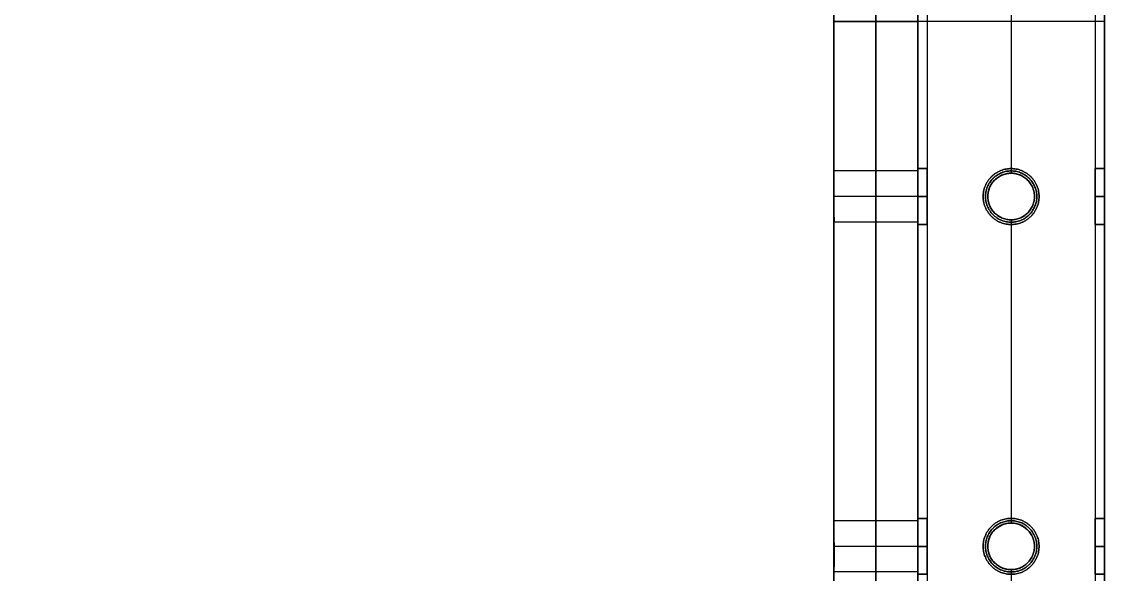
# Model space of a CAD drawing. Header units: millimetres. Extents: x -6529 to 809, y -8611 to 207.
# Drawn here: x 576.8 to 809, y -7771.5 to -7653 of the extents above; entities that cross this region are included whole.
import ezdxf

# ---------------------------------------------------------------- set-up
doc = ezdxf.new("R2010")
doc.units = ezdxf.units.MM
doc.header["$MEASUREMENT"] = 0
doc.layers.add('platen', color=7, linetype='Continuous', true_color=0x007f00)
doc.layers.add('staal', color=5, linetype='Continuous', true_color=0x0000ff)

# ---------------------------------------------------------------- blocks, each defined once
blk = doc.blocks.new('plaat base')
at = {"layer": 'platen'}
for p, q in [((395.5, 43.5), (395.5, 43.5, 18)), ((470.5, 43.5), (470.5, 43.5, 18)), ((390, 38), (390, 38, 18)), ((401, 38), (401, 38, 18)), ((465, 38), (465, 38, 18)), ((476, 38), (476, 38, 18)), ((395.5, 32.5), (395.5, 32.5, 18)), ((470.5, 32.5), (470.5, 32.5, 18)), ((1296, -332), (1296, -332, 18)), ((1290.5, -337.5), (1290.5, -337.5, 18)), ((1301.5, -337.5), (1301.5, -337.5, 18)), ((1296, -343), (1296, -343, 18)), ((1296, -407), (1296, -407, 18)), ((1290.5, -412.5), (1290.5, -412.5, 18)), ((1301.5, -412.5), (1301.5, -412.5, 18)), ((1296, -418), (1296, -418, 18)), ((58, -600), (1258, -600)), ((58, -600, 18), (1258, -600, 18))]:
    blk.add_line(p, q, dxfattribs=at)
for points in [[(658, 58), (508, 58), (358, 58)], [(658, 58, 18), (508, 58, 18), (358, 58, 18)], [(658, 58, 9), (508, 58, 9), (358, 58, 9)], [(1258, -300), (1258, -121), (1258, 58)], [(1258, -300, 18), (1258, -121, 18), (1258, 58, 18)], [(1258, -300, 9), (1258, -121, 9), (1258, 58, 9)], [(1316, -300), (1287, -300), (1258, -300)], [(1258, -300), (1258, -300, 9), (1258, -300, 18)], [(1316, -300, 18), (1287, -300, 18), (1258, -300, 18)], [(1316, -300, 9), (1287, -300, 9), (1258, -300, 9)], [(1287, -300), (1287, -300, 9), (1287, -300, 18)], [(1316, -600), (1316, -450), (1316, -300)], [(1316, -300), (1316, -300, 9), (1316, -300, 18)], [(1316, -600, 18), (1316, -450, 18), (1316, -300, 18)], [(1316, -600, 9), (1316, -450, 9), (1316, -300, 9)], [(358, -1200), (508, -1200), (658, -1200)], [(358, -1200, 18), (508, -1200, 18), (658, -1200, 18)], [(358, -1200, 9), (508, -1200, 9), (658, -1200, 9)]]:
    blk.add_open_spline(points, degree=2, dxfattribs=at)
for points in [[(395.5, 43.5), (401, 43.5), (401, 38), (401, 32.5), (395.5, 32.5), (390, 32.5), (390, 38), (390, 43.5), (395.5, 43.5)], [(395.5, 43.5, 18), (401, 43.5, 18), (401, 38, 18), (401, 32.5, 18), (395.5, 32.5, 18), (390, 32.5, 18), (390, 38, 18), (390, 43.5, 18), (395.5, 43.5, 18)], [(470.5, 43.5), (476, 43.5), (476, 38), (476, 32.5), (470.5, 32.5), (465, 32.5), (465, 38), (465, 43.5), (470.5, 43.5)], [(470.5, 43.5, 18), (476, 43.5, 18), (476, 38, 18), (476, 32.5, 18), (470.5, 32.5, 18), (465, 32.5, 18), (465, 38, 18), (465, 43.5, 18), (470.5, 43.5, 18)], [(1290.5, -337.5), (1290.5, -332), (1296, -332), (1301.5, -332), (1301.5, -337.5), (1301.5, -343), (1296, -343), (1290.5, -343), (1290.5, -337.5)], [(1290.5, -337.5, 18), (1290.5, -332, 18), (1296, -332, 18), (1301.5, -332, 18), (1301.5, -337.5, 18), (1301.5, -343, 18), (1296, -343, 18), (1290.5, -343, 18), (1290.5, -337.5, 18)], [(1290.5, -412.5), (1290.5, -407), (1296, -407), (1301.5, -407), (1301.5, -412.5), (1301.5, -418), (1296, -418), (1290.5, -418), (1290.5, -412.5)], [(1290.5, -412.5, 18), (1290.5, -407, 18), (1296, -407, 18), (1301.5, -407, 18), (1301.5, -412.5, 18), (1301.5, -418, 18), (1296, -418, 18), (1290.5, -418, 18), (1290.5, -412.5, 18)]]:
    blk.add_rational_spline(points, [1, 0.707106781187, 1, 0.707106781187, 1, 0.707106781187, 1, 0.707106781187, 1], degree=2, knots=[-31.415927, -31.415927, -31.415927, -23.561945, -23.561945, -15.707963, -15.707963, -7.853982, -7.853982, 0, 0, 0], dxfattribs=at)
blk = doc.blocks.new('plaat laag')
at = {"layer": 'platen'}
for p, q in [((-2.78, -840, 638), (15.22, -840.05, 638)), ((-2.8, -845.5, 643.5), (15.2, -845.55, 643.5)), ((-2.8, -845.5, 632.5), (15.2, -845.55, 632.5)), ((-2.81, -851, 638), (15.19, -851.05, 638)), ((-3.02, -914.99, 638), (14.97, -915.05, 638)), ((-3.04, -920.49, 643.5), (14.96, -920.55, 643.5)), ((-3.04, -920.49, 632.5), (14.96, -920.55, 632.5)), ((-3.06, -925.99, 638), (14.94, -926.05, 638))]:
    blk.add_line(p, q, dxfattribs=at)
for points in [[(-0.19, -58, 300), (-2.18, -658, 300), (-4.16, -1257.99, 300)], [(17.81, -58.06, 300), (15.82, -658.06, 300), (13.84, -1258.05, 300)], [(-2.18, -658, 658), (-2.67, -808, 658), (-3.17, -957.99, 658)], [(-3.17, -957.99), (-2.67, -808), (-2.18, -658)], [(6.82, -658.03, 658), (6.33, -808.03, 658), (5.83, -958.02, 658)], [(5.83, -958.02), (6.33, -808.03), (6.82, -658.03)], [(15.82, -658.06, 658), (15.33, -808.06, 658), (14.83, -958.05, 658)], [(14.83, -958.05), (15.33, -808.06), (15.82, -658.06)], [(-3.17, -957.99, 600), (-3.76, -1136.99, 600), (-4.35, -1315.99, 600)], [(-4.16, -1257.99, -58), (-3.66, -1107.99, -58), (-3.17, -957.99, -58)], [(-3.17, -957.99, 658), (5.83, -958.02, 658), (14.83, -958.05, 658)], [(-3.17, -957.99, 658), (-3.17, -957.99, 629), (-3.17, -957.99, 600)], [(-3.17, -957.99, 600), (5.83, -958.02, 600), (14.83, -958.05, 600)], [(-3.17, -957.99, -58), (5.83, -958.02, -58), (14.83, -958.05, -58)], [(-3.17, -957.99, -58), (-3.17, -957.99, -29), (-3.17, -957.99)], [(-3.17, -957.99), (5.83, -958.02), (14.83, -958.05)], [(-3.17, -957.99, 629), (5.83, -958.02, 629), (14.83, -958.05, 629)], [(-3.17, -957.99, -29), (5.83, -958.02, -29), (14.83, -958.05, -29)], [(5.83, -958.02, 600), (5.24, -1137.02, 600), (4.65, -1316.02, 600)], [(4.84, -1258.02, -58), (5.34, -1108.02, -58), (5.83, -958.02, -58)], [(5.83, -958.02, 658), (5.83, -958.02, 629), (5.83, -958.02, 600)], [(5.83, -958.02, -58), (5.83, -958.02, -29), (5.83, -958.02)], [(14.83, -958.05, 600), (14.24, -1137.05, 600), (13.65, -1316.05, 600)], [(13.84, -1258.05, -58), (14.34, -1108.05, -58), (14.83, -958.05, -58)], [(14.83, -958.05, 658), (14.83, -958.05, 629), (14.83, -958.05, 600)], [(14.83, -958.05, -58), (14.83, -958.05, -29), (14.83, -958.05)]]:
    blk.add_open_spline(points, degree=2, dxfattribs=at)
for points in [[(-2.8, -845.5, 643.5), (-2.78, -840, 643.5), (-2.78, -840, 638), (-2.78, -840, 632.5), (-2.8, -845.5, 632.5), (-2.81, -851, 632.5), (-2.81, -851, 638), (-2.81, -851, 643.5), (-2.8, -845.5, 643.5)], [(15.2, -845.55, 643.5), (15.22, -840.05, 643.5), (15.22, -840.05, 638), (15.22, -840.05, 632.5), (15.2, -845.55, 632.5), (15.19, -851.05, 632.5), (15.19, -851.05, 638), (15.19, -851.05, 643.5), (15.2, -845.55, 643.5)], [(-3.04, -920.49, 643.5), (-3.02, -914.99, 643.5), (-3.02, -914.99, 638), (-3.02, -914.99, 632.5), (-3.04, -920.49, 632.5), (-3.06, -925.99, 632.5), (-3.06, -925.99, 638), (-3.06, -925.99, 643.5), (-3.04, -920.49, 643.5)], [(14.96, -920.55, 643.5), (14.97, -915.05, 643.5), (14.97, -915.05, 638), (14.97, -915.05, 632.5), (14.96, -920.55, 632.5), (14.94, -926.05, 632.5), (14.94, -926.05, 638), (14.94, -926.05, 643.5), (14.96, -920.55, 643.5)]]:
    blk.add_rational_spline(points, [1, 0.707106781187, 1, 0.707106781187, 1, 0.707106781187, 1, 0.707106781187, 1], degree=2, knots=[-31.415927, -31.415927, -31.415927, -23.561945, -23.561945, -15.707963, -15.707963, -7.853982, -7.853982, 0, 0, 0], dxfattribs=at)
blk = doc.blocks.new('top plaat')
at = {"layer": 'platen'}
for p, q in [((1296, -350), (1296, -350, 18)), ((1290.5, -355.5), (1290.5, -355.5, 18)), ((1301.5, -355.5), (1301.5, -355.5, 18)), ((1296, -361), (1296, -361, 18)), ((1296, -425), (1296, -425, 18)), ((1290.5, -430.5), (1290.5, -430.5, 18)), ((1301.5, -430.5), (1301.5, -430.5, 18)), ((1296, -436), (1296, -436, 18))]:
    blk.add_line(p, q, dxfattribs=at)
for points in [[(1316, -1236), (1316, -927), (1316, -618), (1316, -309), (1316, 0)], [(1316, -1236, 18), (1316, -927, 18), (1316, -618, 18), (1316, -309, 18), (1316, 0, 18)], [(1316, -1236, 9), (1316, -927, 9), (1316, -618, 9), (1316, -309, 9), (1316, 0, 9)]]:
    blk.add_open_spline(points, degree=2, knots=[7292.2246, 7292.2246, 7292.2246, 7911.517745, 7911.517745, 8530.810891, 8530.810891, 8530.810891], dxfattribs=at)
for points, knots in [([(1290.5, -355.5), (1290.5, -350), (1296, -350), (1301.5, -350), (1301.5, -355.5), (1301.5, -361), (1296, -361), (1290.5, -361), (1290.5, -355.5)], [-31.415927, -31.415927, -31.415927, -23.561945, -23.561945, -15.707963, -15.707963, -7.853982, -7.853982, 0, 0, 0]), ([(1290.5, -355.5, 18), (1290.5, -350, 18), (1296, -350, 18), (1301.5, -350, 18), (1301.5, -355.5, 18), (1301.5, -361, 18), (1296, -361, 18), (1290.5, -361, 18), (1290.5, -355.5, 18)], [-31.415927, -31.415927, -31.415927, -23.561945, -23.561945, -15.707963, -15.707963, -7.853982, -7.853982, 0, 0, 0]), ([(1290.5, -355.5, 9), (1290.5, -361, 9), (1296, -361, 9), (1301.5, -361, 9), (1301.5, -355.5, 9), (1301.5, -350, 9), (1296, -350, 9), (1290.5, -350, 9), (1290.5, -355.5, 9)], [0, 0, 0, 7.853982, 7.853982, 15.707963, 15.707963, 23.561945, 23.561945, 31.415927, 31.415927, 31.415927]), ([(1290.5, -430.5), (1290.5, -425), (1296, -425), (1301.5, -425), (1301.5, -430.5), (1301.5, -436), (1296, -436), (1290.5, -436), (1290.5, -430.5)], [-31.415927, -31.415927, -31.415927, -23.561945, -23.561945, -15.707963, -15.707963, -7.853982, -7.853982, 0, 0, 0]), ([(1290.5, -430.5, 18), (1290.5, -425, 18), (1296, -425, 18), (1301.5, -425, 18), (1301.5, -430.5, 18), (1301.5, -436, 18), (1296, -436, 18), (1290.5, -436, 18), (1290.5, -430.5, 18)], [-31.415927, -31.415927, -31.415927, -23.561945, -23.561945, -15.707963, -15.707963, -7.853982, -7.853982, 0, 0, 0]), ([(1290.5, -430.5, 9), (1290.5, -436, 9), (1296, -436, 9), (1301.5, -436, 9), (1301.5, -430.5, 9), (1301.5, -425, 9), (1296, -425, 9), (1290.5, -425, 9), (1290.5, -430.5, 9)], [0, 0, 0, 7.853982, 7.853982, 15.707963, 15.707963, 23.561945, 23.561945, 31.415927, 31.415927, 31.415927])]:
    blk.add_rational_spline(points, [1, 0.707106781187, 1, 0.707106781187, 1, 0.707106781187, 1, 0.707106781187, 1], degree=2, knots=knots, dxfattribs=at)

msp = doc.modelspace()

# ---------------------------------------------------------------- linework, layer by layer
at = {"layer": 'staal'}
for p, q in [((771.03, -7684.5, 1972), (769.03, -7684.5, 1972)), ((769.03, -7684.5, 20), (771.03, -7684.5, 20)), ((771.03, -7684.5, 696), (769.03, -7684.5, 696)), ((789.03, -7684.5, 1990), (789.03, -7684.5, 1992)), ((789.03, -7684.5, 1952), (789.03, -7684.5, 1954)), ((789.03, -7684.5, 714), (789.03, -7684.5, 716)), ((789.03, -7684.5, 676), (789.03, -7684.5, 678)), ((809.03, -7684.5, 1972), (807.03, -7684.5, 1972)), ((807.03, -7684.5, 20), (809.03, -7684.5, 20)), ((809.03, -7684.5, 696), (807.03, -7684.5, 696)), ((789.03, -7685.5, 38), (789.03, -7685.5, 40)), ((789.03, -7685.5), (789.03, -7685.5, 2)), ((771.03, -7690.5, 1966), (769.03, -7690.5, 1966)), ((771.03, -7690.5, 1978), (769.03, -7690.5, 1978)), ((769.03, -7690.5, 14), (771.03, -7690.5, 14)), ((769.03, -7690.5, 26), (771.03, -7690.5, 26)), ((771.03, -7690.5, 690), (769.03, -7690.5, 690)), ((771.03, -7690.5, 702), (769.03, -7690.5, 702)), ((783.03, -7690.5, 1990), (783.03, -7690.5, 1992)), ((783.03, -7690.5, 1952), (783.03, -7690.5, 1954)), ((783.03, -7690.5, 714), (783.03, -7690.5, 716)), ((783.03, -7690.5, 676), (783.03, -7690.5, 678)), ((784.03, -7690.5), (784.03, -7690.5, 2)), ((784.03, -7690.5, 38), (784.03, -7690.5, 40)), ((794.03, -7690.5, 38), (794.03, -7690.5, 40)), ((794.03, -7690.5), (794.03, -7690.5, 2)), ((795.03, -7690.5, 1990), (795.03, -7690.5, 1992)), ((795.03, -7690.5, 1952), (795.03, -7690.5, 1954)), ((795.03, -7690.5, 714), (795.03, -7690.5, 716)), ((795.03, -7690.5, 676), (795.03, -7690.5, 678)), ((809.03, -7690.5, 1966), (807.03, -7690.5, 1966)), ((809.03, -7690.5, 1978), (807.03, -7690.5, 1978)), ((807.03, -7690.5, 14), (809.03, -7690.5, 14)), ((807.03, -7690.5, 26), (809.03, -7690.5, 26)), ((809.03, -7690.5, 690), (807.03, -7690.5, 690)), ((809.03, -7690.5, 702), (807.03, -7690.5, 702)), ((771.03, -7696.5, 1972), (769.03, -7696.5, 1972)), ((769.03, -7696.5, 20), (771.03, -7696.5, 20)), ((771.03, -7696.5, 696), (769.03, -7696.5, 696)), ((789.03, -7695.5, 38), (789.03, -7695.5, 40)), ((789.03, -7695.5), (789.03, -7695.5, 2)), ((789.03, -7696.5, 1990), (789.03, -7696.5, 1992)), ((789.03, -7696.5, 1952), (789.03, -7696.5, 1954)), ((789.03, -7696.5, 714), (789.03, -7696.5, 716)), ((789.03, -7696.5, 676), (789.03, -7696.5, 678)), ((809.03, -7696.5, 1972), (807.03, -7696.5, 1972)), ((807.03, -7696.5, 20), (809.03, -7696.5, 20)), ((809.03, -7696.5, 696), (807.03, -7696.5, 696)), ((771.03, -7759.5, 1972), (769.03, -7759.5, 1972)), ((769.03, -7759.5, 20), (771.03, -7759.5, 20)), ((771.03, -7759.5, 696), (769.03, -7759.5, 696)), ((789.03, -7759.5, 1990), (789.03, -7759.5, 1992)), ((789.03, -7759.5, 1952), (789.03, -7759.5, 1954)), ((789.03, -7759.5, 714), (789.03, -7759.5, 716)), ((789.03, -7759.5, 676), (789.03, -7759.5, 678)), ((789.03, -7760.5, 38), (789.03, -7760.5, 40)), ((789.03, -7760.5), (789.03, -7760.5, 2)), ((809.03, -7759.5, 1972), (807.03, -7759.5, 1972)), ((807.03, -7759.5, 20), (809.03, -7759.5, 20)), ((809.03, -7759.5, 696), (807.03, -7759.5, 696)), ((771.03, -7765.5, 1966), (769.03, -7765.5, 1966)), ((771.03, -7765.5, 1978), (769.03, -7765.5, 1978)), ((769.03, -7765.5, 14), (771.03, -7765.5, 14)), ((769.03, -7765.5, 26), (771.03, -7765.5, 26)), ((771.03, -7765.5, 690), (769.03, -7765.5, 690)), ((771.03, -7765.5, 702), (769.03, -7765.5, 702)), ((783.03, -7765.5, 1990), (783.03, -7765.5, 1992)), ((783.03, -7765.5, 1952), (783.03, -7765.5, 1954)), ((783.03, -7765.5, 714), (783.03, -7765.5, 716)), ((783.03, -7765.5, 676), (783.03, -7765.5, 678)), ((784.03, -7765.5), (784.03, -7765.5, 2)), ((784.03, -7765.5, 38), (784.03, -7765.5, 40)), ((794.03, -7765.5, 38), (794.03, -7765.5, 40)), ((794.03, -7765.5), (794.03, -7765.5, 2)), ((795.03, -7765.5, 1990), (795.03, -7765.5, 1992)), ((795.03, -7765.5, 1952), (795.03, -7765.5, 1954)), ((795.03, -7765.5, 714), (795.03, -7765.5, 716)), ((795.03, -7765.5, 676), (795.03, -7765.5, 678)), ((809.03, -7765.5, 1966), (807.03, -7765.5, 1966)), ((809.03, -7765.5, 1978), (807.03, -7765.5, 1978)), ((807.03, -7765.5, 14), (809.03, -7765.5, 14)), ((807.03, -7765.5, 26), (809.03, -7765.5, 26)), ((809.03, -7765.5, 690), (807.03, -7765.5, 690)), ((809.03, -7765.5, 702), (807.03, -7765.5, 702)), ((789.03, -7770.5, 38), (789.03, -7770.5, 40)), ((789.03, -7770.5), (789.03, -7770.5, 2)), ((771.03, -7771.5, 1972), (769.03, -7771.5, 1972)), ((769.03, -7771.5, 20), (771.03, -7771.5, 20)), ((789.03, -7771.5, 1990), (789.03, -7771.5, 1992)), ((789.03, -7771.5, 1952), (789.03, -7771.5, 1954)), ((809.03, -7771.5, 1972), (807.03, -7771.5, 1972)), ((807.03, -7771.5, 20), (809.03, -7771.5, 20))]:
    msp.add_line(p, q, dxfattribs=at)
for points in [[(-506.97, -7295), (809.03, -7295), (809.03, -8611), (-506.97, -8611)], [(-466.97, -7335), (769.03, -7335), (769.03, -8571), (-466.97, -8571)]]:
    msp.add_lwpolyline(points, close=True, dxfattribs=at)
for centre in [(789.03, -7690.5), (789.03, -7690.5, 39), (789.03, -7690.5, 1), (789.03, -7765.5), (789.03, -7765.5, 39), (789.03, -7765.5, 1)]:
    msp.add_circle(centre, 5, dxfattribs=at)
for points in [[(807.03, -7297, 1990), (807.03, -7953, 1990), (807.03, -8609, 1990)], [(807.03, -7297, 1954), (807.03, -7953, 1954), (807.03, -8609, 1954)], [(807.03, -7297, 38), (807.03, -7953, 38), (807.03, -8609, 38)], [(807.03, -7297, 2), (807.03, -7953, 2), (807.03, -8609, 2)], [(807.03, -7297, 714), (807.03, -7953, 714), (807.03, -8609, 714)], [(807.03, -7297, 678), (807.03, -7953, 678), (807.03, -8609, 678)], [(809.03, -7295, 1952), (809.03, -7953, 1952), (809.03, -8611, 1952)], [(809.03, -7295, 1992), (809.03, -7953, 1992), (809.03, -8611, 1992)], [(809.03, -7295), (809.03, -7953), (809.03, -8611)], [(809.03, -7295, 40), (809.03, -7953, 40), (809.03, -8611, 40)], [(809.03, -7295, 676), (809.03, -7953, 676), (809.03, -8611, 676)], [(809.03, -7295, 716), (809.03, -7953, 716), (809.03, -8611, 716)], [(771.03, -7333, 1990), (771.03, -7953, 1990), (771.03, -8573, 1990)], [(771.03, -7333, 1954), (771.03, -7953, 1954), (771.03, -8573, 1954)], [(771.03, -7333, 38), (771.03, -7953, 38), (771.03, -8573, 38)], [(771.03, -7333, 2), (771.03, -7953, 2), (771.03, -8573, 2)], [(771.03, -7333, 714), (771.03, -7953, 714), (771.03, -8573, 714)], [(771.03, -7333, 678), (771.03, -7953, 678), (771.03, -8573, 678)], [(769.03, -7335, 1952), (769.03, -7953, 1952), (769.03, -8571, 1952)], [(769.03, -7335, 1992), (769.03, -7953, 1992), (769.03, -8571, 1992)], [(769.03, -7335), (769.03, -7953), (769.03, -8571)], [(769.03, -7335, 40), (769.03, -7953, 40), (769.03, -8571, 40)], [(769.03, -7335, 676), (769.03, -7953, 676), (769.03, -8571, 676)], [(769.03, -7335, 716), (769.03, -7953, 716), (769.03, -8571, 716)], [(769.03, -7621.5, 1972), (769.03, -7653, 1972), (769.03, -7684.5, 1972)], [(769.03, -7621.5, 20), (769.03, -7653, 20), (769.03, -7684.5, 20)], [(769.03, -7621.5, 696), (769.03, -7653, 696), (769.03, -7684.5, 696)], [(771.03, -7621.5, 1972), (771.03, -7653, 1972), (771.03, -7684.5, 1972)], [(771.03, -7621.5, 20), (771.03, -7653, 20), (771.03, -7684.5, 20)], [(771.03, -7621.5, 696), (771.03, -7653, 696), (771.03, -7684.5, 696)], [(789.03, -7620.5, 40), (789.03, -7653, 40), (789.03, -7685.5, 40)], [(789.03, -7620.5, 38), (789.03, -7653, 38), (789.03, -7685.5, 38)], [(789.03, -7620.5, 2), (789.03, -7653, 2), (789.03, -7685.5, 2)], [(789.03, -7620.5), (789.03, -7653), (789.03, -7685.5)], [(789.03, -7621.5, 1992), (789.03, -7653, 1992), (789.03, -7684.5, 1992)], [(789.03, -7621.5, 1990), (789.03, -7653, 1990), (789.03, -7684.5, 1990)], [(789.03, -7621.5, 1954), (789.03, -7653, 1954), (789.03, -7684.5, 1954)], [(789.03, -7621.5, 1952), (789.03, -7653, 1952), (789.03, -7684.5, 1952)], [(789.03, -7621.5, 716), (789.03, -7653, 716), (789.03, -7684.5, 716)], [(789.03, -7621.5, 714), (789.03, -7653, 714), (789.03, -7684.5, 714)], [(789.03, -7621.5, 678), (789.03, -7653, 678), (789.03, -7684.5, 678)], [(789.03, -7621.5, 676), (789.03, -7653, 676), (789.03, -7684.5, 676)], [(807.03, -7621.5, 1972), (807.03, -7653, 1972), (807.03, -7684.5, 1972)], [(807.03, -7621.5, 20), (807.03, -7653, 20), (807.03, -7684.5, 20)], [(807.03, -7621.5, 696), (807.03, -7653, 696), (807.03, -7684.5, 696)], [(809.03, -7621.5, 1972), (809.03, -7653, 1972), (809.03, -7684.5, 1972)], [(809.03, -7621.5, 20), (809.03, -7653, 20), (809.03, -7684.5, 20)], [(809.03, -7621.5, 696), (809.03, -7653, 696), (809.03, -7684.5, 696)], [(769.03, -7696.5, 1972), (769.03, -7728, 1972), (769.03, -7759.5, 1972)], [(769.03, -7696.5, 20), (769.03, -7728, 20), (769.03, -7759.5, 20)], [(769.03, -7696.5, 696), (769.03, -7728, 696), (769.03, -7759.5, 696)], [(771.03, -7696.5, 1972), (771.03, -7728, 1972), (771.03, -7759.5, 1972)], [(771.03, -7696.5, 20), (771.03, -7728, 20), (771.03, -7759.5, 20)], [(771.03, -7696.5, 696), (771.03, -7728, 696), (771.03, -7759.5, 696)], [(789.03, -7695.5, 40), (789.03, -7728, 40), (789.03, -7760.5, 40)], [(789.03, -7695.5, 38), (789.03, -7728, 38), (789.03, -7760.5, 38)], [(789.03, -7695.5, 2), (789.03, -7728, 2), (789.03, -7760.5, 2)], [(789.03, -7695.5), (789.03, -7728), (789.03, -7760.5)], [(789.03, -7696.5, 1992), (789.03, -7728, 1992), (789.03, -7759.5, 1992)], [(789.03, -7696.5, 1990), (789.03, -7728, 1990), (789.03, -7759.5, 1990)], [(789.03, -7696.5, 1954), (789.03, -7728, 1954), (789.03, -7759.5, 1954)], [(789.03, -7696.5, 1952), (789.03, -7728, 1952), (789.03, -7759.5, 1952)], [(789.03, -7696.5, 716), (789.03, -7728, 716), (789.03, -7759.5, 716)], [(789.03, -7696.5, 714), (789.03, -7728, 714), (789.03, -7759.5, 714)], [(789.03, -7696.5, 678), (789.03, -7728, 678), (789.03, -7759.5, 678)], [(789.03, -7696.5, 676), (789.03, -7728, 676), (789.03, -7759.5, 676)], [(807.03, -7696.5, 1972), (807.03, -7728, 1972), (807.03, -7759.5, 1972)], [(807.03, -7696.5, 20), (807.03, -7728, 20), (807.03, -7759.5, 20)], [(807.03, -7696.5, 696), (807.03, -7728, 696), (807.03, -7759.5, 696)], [(809.03, -7696.5, 1972), (809.03, -7728, 1972), (809.03, -7759.5, 1972)], [(809.03, -7696.5, 20), (809.03, -7728, 20), (809.03, -7759.5, 20)], [(809.03, -7696.5, 696), (809.03, -7728, 696), (809.03, -7759.5, 696)], [(789.03, -7770.5, 40), (789.03, -7803, 40), (789.03, -7835.5, 40)], [(789.03, -7770.5, 38), (789.03, -7803, 38), (789.03, -7835.5, 38)], [(789.03, -7770.5, 2), (789.03, -7803, 2), (789.03, -7835.5, 2)], [(789.03, -7770.5), (789.03, -7803), (789.03, -7835.5)], [(769.03, -7771.5, 1972), (769.03, -7803, 1972), (769.03, -7834.5, 1972)], [(769.03, -7771.5, 20), (769.03, -7803, 20), (769.03, -7834.5, 20)], [(771.03, -7771.5, 1972), (771.03, -7803, 1972), (771.03, -7834.5, 1972)], [(771.03, -7771.5, 20), (771.03, -7803, 20), (771.03, -7834.5, 20)], [(789.03, -7771.5, 1992), (789.03, -7803, 1992), (789.03, -7834.5, 1992)], [(789.03, -7771.5, 1990), (789.03, -7803, 1990), (789.03, -7834.5, 1990)], [(789.03, -7771.5, 1954), (789.03, -7803, 1954), (789.03, -7834.5, 1954)], [(789.03, -7771.5, 1952), (789.03, -7803, 1952), (789.03, -7834.5, 1952)], [(807.03, -7771.5, 1972), (807.03, -7803, 1972), (807.03, -7834.5, 1972)], [(807.03, -7771.5, 20), (807.03, -7803, 20), (807.03, -7834.5, 20)], [(809.03, -7771.5, 1972), (809.03, -7803, 1972), (809.03, -7834.5, 1972)], [(809.03, -7771.5, 20), (809.03, -7803, 20), (809.03, -7834.5, 20)]]:
    msp.add_open_spline(points, degree=2, dxfattribs=at)
for points, knots in [([(769.03, -7690.5, 1966), (769.03, -7696.5, 1966), (769.03, -7696.5, 1972), (769.03, -7696.5, 1978), (769.03, -7690.5, 1978), (769.03, -7684.5, 1978), (769.03, -7684.5, 1972), (769.03, -7684.5, 1966), (769.03, -7690.5, 1966)], [-31.415927, -31.415927, -31.415927, -23.561945, -23.561945, -15.707963, -15.707963, -7.853982, -7.853982, 0, 0, 0]), ([(769.03, -7690.5, 14), (769.03, -7696.5, 14), (769.03, -7696.5, 20), (769.03, -7696.5, 26), (769.03, -7690.5, 26), (769.03, -7684.5, 26), (769.03, -7684.5, 20), (769.03, -7684.5, 14), (769.03, -7690.5, 14)], [-31.415927, -31.415927, -31.415927, -23.561945, -23.561945, -15.707963, -15.707963, -7.853982, -7.853982, 0, 0, 0]), ([(769.03, -7690.5, 690), (769.03, -7696.5, 690), (769.03, -7696.5, 696), (769.03, -7696.5, 702), (769.03, -7690.5, 702), (769.03, -7684.5, 702), (769.03, -7684.5, 696), (769.03, -7684.5, 690), (769.03, -7690.5, 690)], [-31.415927, -31.415927, -31.415927, -23.561945, -23.561945, -15.707963, -15.707963, -7.853982, -7.853982, 0, 0, 0]), ([(771.03, -7690.5, 1966), (771.03, -7684.5, 1966), (771.03, -7684.5, 1972), (771.03, -7684.5, 1978), (771.03, -7690.5, 1978), (771.03, -7696.5, 1978), (771.03, -7696.5, 1972), (771.03, -7696.5, 1966), (771.03, -7690.5, 1966)], [0, 0, 0, 7.853982, 7.853982, 15.707963, 15.707963, 23.561945, 23.561945, 31.415927, 31.415927, 31.415927]), ([(771.03, -7690.5, 14), (771.03, -7684.5, 14), (771.03, -7684.5, 20), (771.03, -7684.5, 26), (771.03, -7690.5, 26), (771.03, -7696.5, 26), (771.03, -7696.5, 20), (771.03, -7696.5, 14), (771.03, -7690.5, 14)], [0, 0, 0, 7.853982, 7.853982, 15.707963, 15.707963, 23.561945, 23.561945, 31.415927, 31.415927, 31.415927]), ([(771.03, -7690.5, 690), (771.03, -7684.5, 690), (771.03, -7684.5, 696), (771.03, -7684.5, 702), (771.03, -7690.5, 702), (771.03, -7696.5, 702), (771.03, -7696.5, 696), (771.03, -7696.5, 690), (771.03, -7690.5, 690)], [0, 0, 0, 7.853982, 7.853982, 15.707963, 15.707963, 23.561945, 23.561945, 31.415927, 31.415927, 31.415927]), ([(783.03, -7690.5, 1992), (783.03, -7696.5, 1992), (789.03, -7696.5, 1992), (795.03, -7696.5, 1992), (795.03, -7690.5, 1992), (795.03, -7684.5, 1992), (789.03, -7684.5, 1992), (783.03, -7684.5, 1992), (783.03, -7690.5, 1992)], [-31.415927, -31.415927, -31.415927, -23.561945, -23.561945, -15.707963, -15.707963, -7.853982, -7.853982, 0, 0, 0]), ([(783.03, -7690.5, 1990), (783.03, -7684.5, 1990), (789.03, -7684.5, 1990), (795.03, -7684.5, 1990), (795.03, -7690.5, 1990), (795.03, -7696.5, 1990), (789.03, -7696.5, 1990), (783.03, -7696.5, 1990), (783.03, -7690.5, 1990)], [0, 0, 0, 7.853982, 7.853982, 15.707963, 15.707963, 23.561945, 23.561945, 31.415927, 31.415927, 31.415927]), ([(783.03, -7690.5, 1954), (783.03, -7696.5, 1954), (789.03, -7696.5, 1954), (795.03, -7696.5, 1954), (795.03, -7690.5, 1954), (795.03, -7684.5, 1954), (789.03, -7684.5, 1954), (783.03, -7684.5, 1954), (783.03, -7690.5, 1954)], [-31.415927, -31.415927, -31.415927, -23.561945, -23.561945, -15.707963, -15.707963, -7.853982, -7.853982, 0, 0, 0]), ([(783.03, -7690.5, 1952), (783.03, -7684.5, 1952), (789.03, -7684.5, 1952), (795.03, -7684.5, 1952), (795.03, -7690.5, 1952), (795.03, -7696.5, 1952), (789.03, -7696.5, 1952), (783.03, -7696.5, 1952), (783.03, -7690.5, 1952)], [0, 0, 0, 7.853982, 7.853982, 15.707963, 15.707963, 23.561945, 23.561945, 31.415927, 31.415927, 31.415927]), ([(783.03, -7690.5, 716), (783.03, -7696.5, 716), (789.03, -7696.5, 716), (795.03, -7696.5, 716), (795.03, -7690.5, 716), (795.03, -7684.5, 716), (789.03, -7684.5, 716), (783.03, -7684.5, 716), (783.03, -7690.5, 716)], [-31.415927, -31.415927, -31.415927, -23.561945, -23.561945, -15.707963, -15.707963, -7.853982, -7.853982, 0, 0, 0]), ([(783.03, -7690.5, 714), (783.03, -7684.5, 714), (789.03, -7684.5, 714), (795.03, -7684.5, 714), (795.03, -7690.5, 714), (795.03, -7696.5, 714), (789.03, -7696.5, 714), (783.03, -7696.5, 714), (783.03, -7690.5, 714)], [0, 0, 0, 7.853982, 7.853982, 15.707963, 15.707963, 23.561945, 23.561945, 31.415927, 31.415927, 31.415927]), ([(783.03, -7690.5, 678), (783.03, -7696.5, 678), (789.03, -7696.5, 678), (795.03, -7696.5, 678), (795.03, -7690.5, 678), (795.03, -7684.5, 678), (789.03, -7684.5, 678), (783.03, -7684.5, 678), (783.03, -7690.5, 678)], [-31.415927, -31.415927, -31.415927, -23.561945, -23.561945, -15.707963, -15.707963, -7.853982, -7.853982, 0, 0, 0]), ([(783.03, -7690.5, 676), (783.03, -7684.5, 676), (789.03, -7684.5, 676), (795.03, -7684.5, 676), (795.03, -7690.5, 676), (795.03, -7696.5, 676), (789.03, -7696.5, 676), (783.03, -7696.5, 676), (783.03, -7690.5, 676)], [0, 0, 0, 7.853982, 7.853982, 15.707963, 15.707963, 23.561945, 23.561945, 31.415927, 31.415927, 31.415927]), ([(807.03, -7690.5, 1966), (807.03, -7696.5, 1966), (807.03, -7696.5, 1972), (807.03, -7696.5, 1978), (807.03, -7690.5, 1978), (807.03, -7684.5, 1978), (807.03, -7684.5, 1972), (807.03, -7684.5, 1966), (807.03, -7690.5, 1966)], [-31.415927, -31.415927, -31.415927, -23.561945, -23.561945, -15.707963, -15.707963, -7.853982, -7.853982, 0, 0, 0]), ([(807.03, -7690.5, 14), (807.03, -7696.5, 14), (807.03, -7696.5, 20), (807.03, -7696.5, 26), (807.03, -7690.5, 26), (807.03, -7684.5, 26), (807.03, -7684.5, 20), (807.03, -7684.5, 14), (807.03, -7690.5, 14)], [-31.415927, -31.415927, -31.415927, -23.561945, -23.561945, -15.707963, -15.707963, -7.853982, -7.853982, 0, 0, 0]), ([(807.03, -7690.5, 690), (807.03, -7696.5, 690), (807.03, -7696.5, 696), (807.03, -7696.5, 702), (807.03, -7690.5, 702), (807.03, -7684.5, 702), (807.03, -7684.5, 696), (807.03, -7684.5, 690), (807.03, -7690.5, 690)], [-31.415927, -31.415927, -31.415927, -23.561945, -23.561945, -15.707963, -15.707963, -7.853982, -7.853982, 0, 0, 0]), ([(809.03, -7690.5, 1966), (809.03, -7684.5, 1966), (809.03, -7684.5, 1972), (809.03, -7684.5, 1978), (809.03, -7690.5, 1978), (809.03, -7696.5, 1978), (809.03, -7696.5, 1972), (809.03, -7696.5, 1966), (809.03, -7690.5, 1966)], [0, 0, 0, 7.853982, 7.853982, 15.707963, 15.707963, 23.561945, 23.561945, 31.415927, 31.415927, 31.415927]), ([(809.03, -7690.5, 14), (809.03, -7684.5, 14), (809.03, -7684.5, 20), (809.03, -7684.5, 26), (809.03, -7690.5, 26), (809.03, -7696.5, 26), (809.03, -7696.5, 20), (809.03, -7696.5, 14), (809.03, -7690.5, 14)], [0, 0, 0, 7.853982, 7.853982, 15.707963, 15.707963, 23.561945, 23.561945, 31.415927, 31.415927, 31.415927]), ([(809.03, -7690.5, 690), (809.03, -7684.5, 690), (809.03, -7684.5, 696), (809.03, -7684.5, 702), (809.03, -7690.5, 702), (809.03, -7696.5, 702), (809.03, -7696.5, 696), (809.03, -7696.5, 690), (809.03, -7690.5, 690)], [0, 0, 0, 7.853982, 7.853982, 15.707963, 15.707963, 23.561945, 23.561945, 31.415927, 31.415927, 31.415927]), ([(784.03, -7690.5, 40), (784.03, -7695.5, 40), (789.03, -7695.5, 40), (794.03, -7695.5, 40), (794.03, -7690.5, 40), (794.03, -7685.5, 40), (789.03, -7685.5, 40), (784.03, -7685.5, 40), (784.03, -7690.5, 40)], [-31.415927, -31.415927, -31.415927, -23.561945, -23.561945, -15.707963, -15.707963, -7.853982, -7.853982, 0, 0, 0]), ([(784.03, -7690.5, 38), (784.03, -7685.5, 38), (789.03, -7685.5, 38), (794.03, -7685.5, 38), (794.03, -7690.5, 38), (794.03, -7695.5, 38), (789.03, -7695.5, 38), (784.03, -7695.5, 38), (784.03, -7690.5, 38)], [0, 0, 0, 7.853982, 7.853982, 15.707963, 15.707963, 23.561945, 23.561945, 31.415927, 31.415927, 31.415927]), ([(784.03, -7690.5, 2), (784.03, -7695.5, 2), (789.03, -7695.5, 2), (794.03, -7695.5, 2), (794.03, -7690.5, 2), (794.03, -7685.5, 2), (789.03, -7685.5, 2), (784.03, -7685.5, 2), (784.03, -7690.5, 2)], [-31.415927, -31.415927, -31.415927, -23.561945, -23.561945, -15.707963, -15.707963, -7.853982, -7.853982, 0, 0, 0]), ([(769.03, -7765.5, 1966), (769.03, -7771.5, 1966), (769.03, -7771.5, 1972), (769.03, -7771.5, 1978), (769.03, -7765.5, 1978), (769.03, -7759.5, 1978), (769.03, -7759.5, 1972), (769.03, -7759.5, 1966), (769.03, -7765.5, 1966)], [-31.415927, -31.415927, -31.415927, -23.561945, -23.561945, -15.707963, -15.707963, -7.853982, -7.853982, 0, 0, 0]), ([(769.03, -7765.5, 14), (769.03, -7771.5, 14), (769.03, -7771.5, 20), (769.03, -7771.5, 26), (769.03, -7765.5, 26), (769.03, -7759.5, 26), (769.03, -7759.5, 20), (769.03, -7759.5, 14), (769.03, -7765.5, 14)], [-31.415927, -31.415927, -31.415927, -23.561945, -23.561945, -15.707963, -15.707963, -7.853982, -7.853982, 0, 0, 0]), ([(769.03, -7765.5, 690), (769.03, -7771.5, 690), (769.03, -7771.5, 696), (769.03, -7771.5, 702), (769.03, -7765.5, 702), (769.03, -7759.5, 702), (769.03, -7759.5, 696), (769.03, -7759.5, 690), (769.03, -7765.5, 690)], [-31.415927, -31.415927, -31.415927, -23.561945, -23.561945, -15.707963, -15.707963, -7.853982, -7.853982, 0, 0, 0]), ([(771.03, -7765.5, 1966), (771.03, -7759.5, 1966), (771.03, -7759.5, 1972), (771.03, -7759.5, 1978), (771.03, -7765.5, 1978), (771.03, -7771.5, 1978), (771.03, -7771.5, 1972), (771.03, -7771.5, 1966), (771.03, -7765.5, 1966)], [0, 0, 0, 7.853982, 7.853982, 15.707963, 15.707963, 23.561945, 23.561945, 31.415927, 31.415927, 31.415927]), ([(771.03, -7765.5, 14), (771.03, -7759.5, 14), (771.03, -7759.5, 20), (771.03, -7759.5, 26), (771.03, -7765.5, 26), (771.03, -7771.5, 26), (771.03, -7771.5, 20), (771.03, -7771.5, 14), (771.03, -7765.5, 14)], [0, 0, 0, 7.853982, 7.853982, 15.707963, 15.707963, 23.561945, 23.561945, 31.415927, 31.415927, 31.415927]), ([(771.03, -7765.5, 690), (771.03, -7759.5, 690), (771.03, -7759.5, 696), (771.03, -7759.5, 702), (771.03, -7765.5, 702), (771.03, -7771.5, 702), (771.03, -7771.5, 696), (771.03, -7771.5, 690), (771.03, -7765.5, 690)], [0, 0, 0, 7.853982, 7.853982, 15.707963, 15.707963, 23.561945, 23.561945, 31.415927, 31.415927, 31.415927]), ([(783.03, -7765.5, 1992), (783.03, -7771.5, 1992), (789.03, -7771.5, 1992), (795.03, -7771.5, 1992), (795.03, -7765.5, 1992), (795.03, -7759.5, 1992), (789.03, -7759.5, 1992), (783.03, -7759.5, 1992), (783.03, -7765.5, 1992)], [-31.415927, -31.415927, -31.415927, -23.561945, -23.561945, -15.707963, -15.707963, -7.853982, -7.853982, 0, 0, 0]), ([(783.03, -7765.5, 1990), (783.03, -7759.5, 1990), (789.03, -7759.5, 1990), (795.03, -7759.5, 1990), (795.03, -7765.5, 1990), (795.03, -7771.5, 1990), (789.03, -7771.5, 1990), (783.03, -7771.5, 1990), (783.03, -7765.5, 1990)], [0, 0, 0, 7.853982, 7.853982, 15.707963, 15.707963, 23.561945, 23.561945, 31.415927, 31.415927, 31.415927]), ([(783.03, -7765.5, 1954), (783.03, -7771.5, 1954), (789.03, -7771.5, 1954), (795.03, -7771.5, 1954), (795.03, -7765.5, 1954), (795.03, -7759.5, 1954), (789.03, -7759.5, 1954), (783.03, -7759.5, 1954), (783.03, -7765.5, 1954)], [-31.415927, -31.415927, -31.415927, -23.561945, -23.561945, -15.707963, -15.707963, -7.853982, -7.853982, 0, 0, 0]), ([(783.03, -7765.5, 1952), (783.03, -7759.5, 1952), (789.03, -7759.5, 1952), (795.03, -7759.5, 1952), (795.03, -7765.5, 1952), (795.03, -7771.5, 1952), (789.03, -7771.5, 1952), (783.03, -7771.5, 1952), (783.03, -7765.5, 1952)], [0, 0, 0, 7.853982, 7.853982, 15.707963, 15.707963, 23.561945, 23.561945, 31.415927, 31.415927, 31.415927]), ([(783.03, -7765.5, 716), (783.03, -7771.5, 716), (789.03, -7771.5, 716), (795.03, -7771.5, 716), (795.03, -7765.5, 716), (795.03, -7759.5, 716), (789.03, -7759.5, 716), (783.03, -7759.5, 716), (783.03, -7765.5, 716)], [-31.415927, -31.415927, -31.415927, -23.561945, -23.561945, -15.707963, -15.707963, -7.853982, -7.853982, 0, 0, 0]), ([(783.03, -7765.5, 714), (783.03, -7759.5, 714), (789.03, -7759.5, 714), (795.03, -7759.5, 714), (795.03, -7765.5, 714), (795.03, -7771.5, 714), (789.03, -7771.5, 714), (783.03, -7771.5, 714), (783.03, -7765.5, 714)], [0, 0, 0, 7.853982, 7.853982, 15.707963, 15.707963, 23.561945, 23.561945, 31.415927, 31.415927, 31.415927]), ([(783.03, -7765.5, 678), (783.03, -7771.5, 678), (789.03, -7771.5, 678), (795.03, -7771.5, 678), (795.03, -7765.5, 678), (795.03, -7759.5, 678), (789.03, -7759.5, 678), (783.03, -7759.5, 678), (783.03, -7765.5, 678)], [-31.415927, -31.415927, -31.415927, -23.561945, -23.561945, -15.707963, -15.707963, -7.853982, -7.853982, 0, 0, 0]), ([(783.03, -7765.5, 676), (783.03, -7759.5, 676), (789.03, -7759.5, 676), (795.03, -7759.5, 676), (795.03, -7765.5, 676), (795.03, -7771.5, 676), (789.03, -7771.5, 676), (783.03, -7771.5, 676), (783.03, -7765.5, 676)], [0, 0, 0, 7.853982, 7.853982, 15.707963, 15.707963, 23.561945, 23.561945, 31.415927, 31.415927, 31.415927]), ([(784.03, -7765.5, 40), (784.03, -7770.5, 40), (789.03, -7770.5, 40), (794.03, -7770.5, 40), (794.03, -7765.5, 40), (794.03, -7760.5, 40), (789.03, -7760.5, 40), (784.03, -7760.5, 40), (784.03, -7765.5, 40)], [-31.415927, -31.415927, -31.415927, -23.561945, -23.561945, -15.707963, -15.707963, -7.853982, -7.853982, 0, 0, 0]), ([(784.03, -7765.5, 38), (784.03, -7760.5, 38), (789.03, -7760.5, 38), (794.03, -7760.5, 38), (794.03, -7765.5, 38), (794.03, -7770.5, 38), (789.03, -7770.5, 38), (784.03, -7770.5, 38), (784.03, -7765.5, 38)], [0, 0, 0, 7.853982, 7.853982, 15.707963, 15.707963, 23.561945, 23.561945, 31.415927, 31.415927, 31.415927]), ([(784.03, -7765.5, 2), (784.03, -7770.5, 2), (789.03, -7770.5, 2), (794.03, -7770.5, 2), (794.03, -7765.5, 2), (794.03, -7760.5, 2), (789.03, -7760.5, 2), (784.03, -7760.5, 2), (784.03, -7765.5, 2)], [-31.415927, -31.415927, -31.415927, -23.561945, -23.561945, -15.707963, -15.707963, -7.853982, -7.853982, 0, 0, 0]), ([(807.03, -7765.5, 1966), (807.03, -7771.5, 1966), (807.03, -7771.5, 1972), (807.03, -7771.5, 1978), (807.03, -7765.5, 1978), (807.03, -7759.5, 1978), (807.03, -7759.5, 1972), (807.03, -7759.5, 1966), (807.03, -7765.5, 1966)], [-31.415927, -31.415927, -31.415927, -23.561945, -23.561945, -15.707963, -15.707963, -7.853982, -7.853982, 0, 0, 0]), ([(807.03, -7765.5, 14), (807.03, -7771.5, 14), (807.03, -7771.5, 20), (807.03, -7771.5, 26), (807.03, -7765.5, 26), (807.03, -7759.5, 26), (807.03, -7759.5, 20), (807.03, -7759.5, 14), (807.03, -7765.5, 14)], [-31.415927, -31.415927, -31.415927, -23.561945, -23.561945, -15.707963, -15.707963, -7.853982, -7.853982, 0, 0, 0]), ([(807.03, -7765.5, 690), (807.03, -7771.5, 690), (807.03, -7771.5, 696), (807.03, -7771.5, 702), (807.03, -7765.5, 702), (807.03, -7759.5, 702), (807.03, -7759.5, 696), (807.03, -7759.5, 690), (807.03, -7765.5, 690)], [-31.415927, -31.415927, -31.415927, -23.561945, -23.561945, -15.707963, -15.707963, -7.853982, -7.853982, 0, 0, 0]), ([(809.03, -7765.5, 1966), (809.03, -7759.5, 1966), (809.03, -7759.5, 1972), (809.03, -7759.5, 1978), (809.03, -7765.5, 1978), (809.03, -7771.5, 1978), (809.03, -7771.5, 1972), (809.03, -7771.5, 1966), (809.03, -7765.5, 1966)], [0, 0, 0, 7.853982, 7.853982, 15.707963, 15.707963, 23.561945, 23.561945, 31.415927, 31.415927, 31.415927]), ([(809.03, -7765.5, 14), (809.03, -7759.5, 14), (809.03, -7759.5, 20), (809.03, -7759.5, 26), (809.03, -7765.5, 26), (809.03, -7771.5, 26), (809.03, -7771.5, 20), (809.03, -7771.5, 14), (809.03, -7765.5, 14)], [0, 0, 0, 7.853982, 7.853982, 15.707963, 15.707963, 23.561945, 23.561945, 31.415927, 31.415927, 31.415927]), ([(809.03, -7765.5, 690), (809.03, -7759.5, 690), (809.03, -7759.5, 696), (809.03, -7759.5, 702), (809.03, -7765.5, 702), (809.03, -7771.5, 702), (809.03, -7771.5, 696), (809.03, -7771.5, 690), (809.03, -7765.5, 690)], [0, 0, 0, 7.853982, 7.853982, 15.707963, 15.707963, 23.561945, 23.561945, 31.415927, 31.415927, 31.415927])]:
    msp.add_rational_spline(points, [1, 0.707106781187, 1, 0.707106781187, 1, 0.707106781187, 1, 0.707106781187, 1], degree=2, knots=knots, dxfattribs=at)

# ---------------------------------------------------------------- block references
at = {"layer": 'platen', "rotation": 180.1894193054993}
msp.add_blockref('plaat laag', (769.03, -8611, 58), dxfattribs=at)
at = {"layer": 'platen'}
for name, p in [('top plaat', (-506.97, -7335, 1992)), ('plaat base', (-506.97, -7353, 40))]:
    msp.add_blockref(name, p, dxfattribs=at)
at = {"layer": 'platen', "extrusion": (-1, 4.54671e-15, 0)}
msp.add_blockref('plaat base', (7295, 1934, -769.03), dxfattribs=at)

doc.saveas('drawing.dxf')
